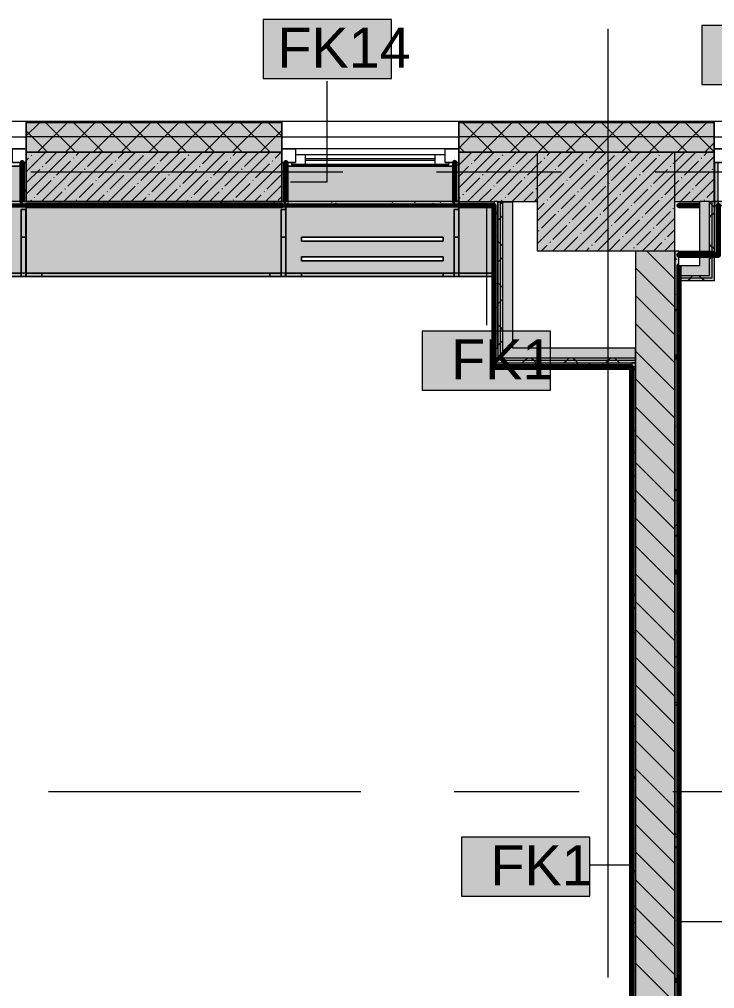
# Model space of a CAD drawing. Header units: millimetres. Extents: x -3817 to 677485, y -22715 to 103890.
# Drawn here: x 434994 to 438531, y 19067 to 23995 of the extents above; entities that cross this region are included whole.
import ezdxf

# ---------------------------------------------------------------- set-up
doc = ezdxf.new("R2010")
doc.units = ezdxf.units.MM
doc.layers.add('PDF _Геометрия', color=7, linetype='Continuous', true_color=0x1d1d1d)
doc.layers.add('PDF _Сплошная заливка', color=7, linetype='Continuous', true_color=0xffffff)
doc.layers.add('PDF _Текст', color=7, linetype='Continuous')
doc.styles.add('PDF GOST-Common', font='arial.ttf')

msp = doc.modelspace()

# ---------------------------------------------------------------- hatches: boundary and pattern name
at = {"layer": 'PDF _Сплошная заливка', "transparency": 33554559}
h = msp.add_hatch(color=256, dxfattribs=at)
h.paths.add_polyline_path([(452358.6, 23319), (452508.6, 23319), (452508.6, 23469), (447428.9, 23469), (447428.9, 23319), (450643.6, 23319)], flags=0)
h.paths.add_polyline_path([(437714.3, 23319), (438528.6, 23319), (438528.6, 23469), (437229.1, 23469), (437229.1, 23319), (437628.6, 23319)], flags=0)
h.paths.add_polyline_path([(436329.1, 23319), (436329.1, 23469), (435029.1, 23469), (435029.1, 23319), (435128.5, 23319)], flags=0)
h.paths.add_polyline_path([(445471.9, 23319), (446528.9, 23319), (446528.9, 23469), (445179.1, 23469), (445179.1, 23319)], flags=0)
h.paths.add_polyline_path([(439428.6, 23319), (440579.1, 23319), (440579.1, 23469), (439428.6, 23469)], flags=0)
h.paths.add_polyline_path([(444179, 23319), (444279.1, 23319), (444279.1, 23469), (442879.1, 23469), (442879.1, 23319), (443532.5, 23319)], flags=0)
h.paths.add_polyline_path([(433835.5, 23319), (434129.1, 23319), (434129.1, 23469), (432708.9, 23469), (432708.9, 23319), (433448.6, 23319)], flags=0)
h.paths.add_polyline_path([(427858.6, 23319), (428428.6, 23319), (428428.6, 23469), (423888.6, 23469), (423888.6, 23319), (427370.9, 23319)], flags=0)
h.paths.add_polyline_path([(429328.6, 23319), (430528.9, 23319), (430528.9, 23469), (429328.6, 23469)], flags=0)
h.paths.add_polyline_path([(420588.6, 23319), (420588.6, 23469), (420338.6, 23469), (420338.6, 23319), (420583, 23319)], flags=0)
h = msp.add_hatch(color=256, dxfattribs=at)
h.paths.add_polyline_path([(443504.1, 23069), (444279.1, 23069), (444279.1, 23319), (443379.1, 23319), (443379.1, 23069)], flags=0)
h.paths.add_polyline_path([(445471.9, 23069), (446528.9, 23069), (446528.9, 23319), (445179.1, 23319), (445179.1, 23069)], flags=0)
h.paths.add_polyline_path([(448488.6, 23069), (448488.6, 23319), (448128.6, 23319), (448128.6, 23069)], flags=0)
h.paths.add_polyline_path([(438504.1, 23069), (438528.6, 23069), (438528.6, 23319), (438328.6, 23319), (438328.6, 23069), (438454.1, 23069)], flags=0)
h.paths.add_polyline_path([(433448.6, 23069), (434129.1, 23069), (434129.1, 23319), (433448.6, 23319), (433448.6, 23199.2)], flags=0)
h.paths.add_polyline_path([(437229.1, 23069), (437628.6, 23069), (437628.6, 23319), (437229.1, 23319), (437229.1, 23180.6)], flags=0)
h.paths.add_polyline_path([(430528.9, 23069), (430528.9, 23319), (429328.6, 23319), (429328.6, 23069), (429956.7, 23069)], flags=0)
h.paths.add_polyline_path([(427838.6, 23069), (427858.6, 23069), (427858.6, 23319), (427838.6, 23319)], flags=0)
h.paths.add_polyline_path([(435029.1, 23069), (436329.1, 23069), (436329.1, 23319), (435029.1, 23319)], flags=0)
h.paths.add_polyline_path([(440300.2, 23069), (440579.1, 23069), (440579.1, 23319), (439428.6, 23319), (439428.6, 23069)], flags=0)
h.paths.add_polyline_path([(428416.1, 23069), (428428.6, 23069), (428428.6, 23319), (428078.6, 23319), (428078.6, 23069), (428403.6, 23069)], flags=0)
for points in [[(437628.6, 22819), (438328.6, 22819), (438328.6, 23319), (437628.6, 23319), (437628.6, 23180.6)], [(437209.1, 23069), (437229.1, 23069), (437229.1, 23267), (437209.1, 23267), (437209.1, 23180.6)], [(438529.1, 23069), (438549.1, 23069), (438549.1, 23267), (438529.1, 23267), (438529.1, 23180.6)], [(437228.7, 23049), (437228.7, 23069), (433450, 23069), (433450, 23049), (437067.8, 23049)], [(438504.1, 22692), (438516.6, 22692), (438516.6, 23069), (438504.1, 23069), (438504.1, 22742)], [(438516.6, 22679.5), (438529.1, 22679.5), (438528.6, 23069), (438516.6, 23069), (438516.6, 22692)], [(442859.1, 23049), (442859.1, 23069), (438529.1, 23069), (438529.1, 23049), (441593.1, 23049)], [(438128.6, 15819), (438328.6, 15819), (438328.6, 22819), (438128.6, 22819), (438128.6, 15899)], [(438360.8, 22797), (438529.1, 22797), (438529.1, 22817), (438349.1, 22817), (438349.1, 22797)], [(438516.6, 22679.5), (438516.6, 22692), (438349.6, 22692), (438349.6, 22679.5), (438360.8, 22679.5)], [(438360.8, 22667), (438529.1, 22667), (438529.1, 22679.5), (438349.6, 22679.5), (438349.6, 22667)], [(438108.6, 22248), (438128.6, 22248), (438128.6, 22260.5), (437408.6, 22260.5), (437408.6, 22248), (437714.3, 22248)], [(438108.6, 15899), (438128.6, 15899), (438128.6, 22248), (438108.6, 22248), (438108.6, 15919)]]:
    msp.add_hatch(color=256, dxfattribs=at).paths.add_polyline_path(points)
at = {"layer": 'PDF _Сплошная заливка', "true_color": 0xeae6de, "transparency": 33554559}
msp.add_hatch(color=254, dxfattribs=at).paths.add_polyline_path([(434482, 23069), (435008.1, 23069), (435008.1, 23248), (434150.1, 23248), (434150.1, 23069)])
h = msp.add_hatch(color=254, dxfattribs=at)
h.paths.add_polyline_path([(436421.4, 23048), (437229.1, 23049), (437228.7, 23049), (436349.1, 23048)], flags=0)
h.paths.add_polyline_path([(436421.4, 23069), (437208.1, 23069), (437208.1, 23248), (436350.1, 23248), (436350.1, 23069)], flags=0)
at = {"layer": 'PDF _Сплошная заливка', "true_color": 0xe7e7e7, "transparency": 33554559}
for points in [[(438454.1, 22742), (438504.1, 22742), (438504.1, 23069), (438454.1, 23069), (438454.1, 23048)], [(438504.1, 22692), (438504.1, 22742), (438348.6, 22742), (438349.6, 22692), (438360.8, 22692)]]:
    msp.add_hatch(color=254, dxfattribs=at).paths.add_polyline_path(points)
at = {"layer": 'PDF _Сплошная заливка', "true_color": 0xeae6de, "transparency": 33554559}
h = msp.add_hatch(color=254, dxfattribs=at)
h.paths.add_polyline_path([(434482, 22688.1), (435029.4, 22688.1), (435029.1, 23048), (434149.1, 23048), (434149.1, 22688.1)], flags=0)
h.paths.add_polyline_path([(434482, 22768.1), (434229.1, 22768.1), (434229.1, 22788.1), (434949.4, 22788.1), (434949.4, 22768.1)], flags=0)
h.paths.add_polyline_path([(434229.1, 22868.1), (434229.1, 22888.1), (434949.4, 22888.1), (434949.4, 22868.1), (434482, 22868.1)], flags=0)
h = msp.add_hatch(color=254, dxfattribs=at)
h.paths.add_polyline_path([(436421.4, 22688.1), (437229.4, 22688.1), (437229.1, 23048), (436349.1, 23048), (436349.1, 22688.1)], flags=0)
h.paths.add_polyline_path([(436429.1, 22768.1), (436429.1, 22788.1), (437149.4, 22788.1), (437149.4, 22768.1), (437067.8, 22768.1)], flags=0)
h.paths.add_polyline_path([(436429.1, 22868.1), (436429.1, 22888.1), (437149.4, 22888.1), (437149.4, 22868.1), (437067.8, 22868.1)], flags=0)
at = {"layer": 'PDF _Сплошная заливка', "true_color": 0xe7e7e7, "transparency": 33554559}
h = msp.add_hatch(color=254, dxfattribs=at)
h.paths.add_polyline_path([(437428.6, 22273), (437428.6, 22323), (437408.6, 22323), (437408.6, 22273)], flags=0)
h.paths.add_polyline_path([(438128.6, 22273), (438128.6, 22323), (437453.6, 22323), (437453.6, 22273), (437714.3, 22273)], flags=0)

# ---------------------------------------------------------------- linework, layer by layer
at = {"layer": 'PDF _Геометрия', "color": 7, "lineweight": 9}
for points in [[(436886.6, 23994.9), (436233.5, 23994.9), (436233.5, 23694.8), (436886.6, 23694.8)], [(439118.5, 23963.9), (438465.4, 23963.9), (438465.4, 23663.9), (439118.5, 23663.9)], [(436329.1, 23319), (435029.1, 23319)], [(438528.6, 23319), (437229.1, 23319)], [(438328.6, 23319), (437628.6, 23319), (437628.6, 22819), (438328.6, 22819)], [(437696.1, 22409.9), (437043, 22409.9), (437043, 22109.9), (437696.1, 22109.9)], [(437895.6, 19837.4), (437242.5, 19837.4), (437242.5, 19537.4), (437895.6, 19537.4)]]:
    msp.add_lwpolyline(points, close=True, dxfattribs=at)
at = {"layer": 'PDF _Геометрия', "color": 253, "lineweight": 9, "true_color": 0xaaaaaa}
for points in [[(437988.6, 19123.8), (437988.6, 21447.3), (437988.6, 23947.3)], [(435029.1, 23337), (434129.1, 23337)], [(437229.1, 23337), (436329.1, 23337)], [(439428.6, 23337), (438528.6, 23337)], [(434959.1, 23267), (435029.1, 23267)], [(436329.1, 23267), (436399.1, 23267)], [(436449.1, 23287), (437109.1, 23287)], [(437109.1, 23277), (436449.1, 23277)], [(437159.1, 23267), (437229.1, 23267)], [(438528.6, 23267), (438598.6, 23267)], [(435052.7, 23219), (436640.2, 23219)], [(437116.5, 23219), (437751.5, 23219)], [(438227.7, 23219), (439815.2, 23219)], [(435142.7, 20069), (436730.2, 20069)], [(437206.5, 20069), (437841.5, 20069)], [(438317.7, 20069), (439905.2, 20069)]]:
    msp.add_lwpolyline(points, dxfattribs=at)
at = {"layer": 'PDF _Геометрия', "color": 7, "lineweight": 9}
for points in [[(436374, 23169.1), (436560.1, 23169.1), (436560.1, 23681)], [(436329.1, 23472), (435029.1, 23472)], [(436329.1, 23469), (435029.1, 23469)], [(438528.6, 23472), (437229.1, 23472)], [(438528.6, 23469), (437229.1, 23469)], [(436329.1, 23398), (435029.1, 23398)], [(438528.6, 23398), (437229.1, 23398)], [(437428.6, 23069), (437408.6, 23069)], [(438128.6, 22260.5), (437441.1, 22260.5), (437441.1, 22273), (437441.1, 22323), (437441.1, 23065.5)], [(438128.6, 22273), (437453.6, 22273), (437453.6, 22323), (437453.6, 23065.5)], [(438348.6, 22692), (438349.6, 22692), (438504.1, 22692), (438504.1, 22742), (438504.1, 23069), (438454.1, 23069)], [(438504.1, 23069), (438516.6, 23069), (438516.6, 22742), (438516.6, 22692), (438516.6, 22679.5), (438349.6, 22679.5), (438348.6, 22679.5)], [(438528.6, 23069), (438516.6, 23069)], [(438529.1, 23069), (438529.1, 23049)], [(437369.6, 23043.4), (437369.6, 22440)], [(437408.6, 23048), (437408.6, 22386.6)], [(438348.6, 22667), (438349.6, 22667)], [(437408.6, 22323), (437428.6, 22323), (437428.6, 22386.6), (437428.6, 22323), (437428.6, 22273), (437408.6, 22273)], [(437428.6, 22273), (437428.6, 22260.5), (437408.6, 22260.5)], [(438128.6, 22228), (438128.6, 22248), (438108.6, 22248)], [(438108.6, 22227), (438108.6, 15920)], [(438108.1, 19695.5), (437895.6, 19695.5)], [(438349.1, 19408.1), (438760.1, 19408.1)]]:
    msp.add_lwpolyline(points, dxfattribs=at)
at = {"layer": 'PDF _Геометрия', "color": 9, "lineweight": 9, "true_color": 0xc0c0c0}
for points in [[(434129.1, 23477), (435029.1, 23477), (435029.1, 23319), (435029.1, 23477), (436329.1, 23477), (436329.1, 23319), (436329.1, 23477), (437229.1, 23477), (437229.1, 23319), (437229.1, 23477), (438528.6, 23477), (438528.6, 23319), (438528.6, 23477), (439428.6, 23477), (439428.6, 23319), (439428.6, 23477), (440579.1, 23477), (440579.1, 23319), (440579.1, 23477), (442879.1, 23477)], [(435029.1, 23267), (435029.1, 23319), (435029.1, 23069), (436329.1, 23069), (436329.1, 23319), (436329.1, 23267)], [(437229.1, 23267), (437229.1, 23319), (437229.1, 23069), (437408.6, 23069), (437408.6, 23049)], [(438349.6, 22667), (438529.1, 22667), (438529.1, 22679.5), (438529.1, 22742), (438529.1, 23049), (442859.1, 23049), (442859.1, 23059), (442879.1, 23059), (442879.1, 23267), (442859.1, 23267), (442859.1, 23069), (438529.1, 23069), (438549.1, 23069), (438549.1, 22797), (438529.1, 22797), (438349.1, 22797), (438349.1, 22817), (438529.1, 22817), (438529.1, 23069), (438528.6, 23069), (438528.6, 23319), (438528.6, 23069)], [(434129.1, 23049), (437228.7, 23049), (437228.7, 23069), (433450, 23069), (433450, 23049), (433450, 22699), (432708.6, 22699), (432708.6, 23059), (432688.6, 23059), (432688.6, 23069), (428428.6, 23069), (428428.6, 23049), (428428.6, 22694), (428098.6, 22694), (428098.6, 22674)], [(436413.3, 15539), (436413.3, 15519), (436413.3, 15319), (436413.3, 15299), (438329.1, 15299), (438329.1, 15319), (437828.6, 15319), (437828.6, 15519), (437148.6, 15519), (437148.6, 15899), (438108.6, 15899), (438128.6, 15899), (437228.6, 15899), (437148.6, 15899), (437148.6, 15519), (437228.6, 15519), (437228.6, 15819), (438128.6, 15819), (438328.6, 15819), (438328.6, 23069), (438454.1, 23069), (438454.1, 23049)], [(438128.6, 22819), (438128.6, 22248), (438128.6, 15899), (438128.6, 22228), (437618.6, 22228), (437618.6, 22248), (438128.6, 22248), (438128.6, 22323), (437503.6, 22323), (437503.6, 23065.5), (437428.6, 23065.5), (437428.6, 23069), (437628.6, 23069)], [(438454.1, 23048), (438454.1, 22742), (438349.6, 22742)], [(437408.6, 22323), (437408.6, 22248), (438108.6, 22248), (438108.6, 22228)]]:
    msp.add_lwpolyline(points, dxfattribs=at)
at = {"layer": 'PDF _Геометрия', "lineweight": 9}
for points in [[(435029.1, 23402.4), (435095.7, 23469)], [(435087.1, 23319), (435237.1, 23469)], [(435279.2, 23319), (435129.2, 23469)], [(435228.5, 23319), (435378.5, 23469)], [(435420.6, 23319), (435270.6, 23469)], [(435369.9, 23319), (435519.9, 23469)], [(435562, 23319), (435412, 23469)], [(435511.3, 23319), (435661.4, 23469)], [(435703.4, 23319), (435553.4, 23469)], [(435652.8, 23319), (435802.8, 23469)], [(435844.9, 23319), (435694.9, 23469)], [(435794.2, 23319), (435944.2, 23469)], [(435986.3, 23319), (435836.3, 23469)], [(435935.6, 23319), (436085.6, 23469)], [(436127.7, 23319), (435977.7, 23469)], [(436077, 23319), (436227, 23469)], [(436269.1, 23319), (436119.1, 23469)], [(436329.1, 23400.5), (436260.5, 23469)], [(437229.1, 23339.7), (437358.4, 23469)], [(437400.5, 23319), (437250.5, 23469)], [(437349.8, 23319), (437499.8, 23469)], [(437541.9, 23319), (437391.9, 23469)], [(437491.2, 23319), (437641.2, 23469)], [(437683.3, 23319), (437533.3, 23469)], [(437632.7, 23319), (437782.7, 23469)], [(437824.8, 23319), (437674.8, 23469)], [(437774.1, 23319), (437924.1, 23469)], [(437966.2, 23319), (437816.2, 23469)], [(437915.5, 23319), (438065.5, 23469)], [(438107.6, 23319), (437957.6, 23469)], [(438056.9, 23319), (438206.9, 23469)], [(438249, 23319), (438099, 23469)], [(438198.4, 23319), (438348.4, 23469)], [(438390.4, 23319), (438240.4, 23469)], [(438339.8, 23319), (438489.8, 23469)], [(438528.6, 23322.2), (438381.9, 23469)], [(438528.6, 23463.7), (438523.3, 23469)], [(435137.8, 23319), (435029.1, 23427.7)], [(436218.5, 23319), (436329.1, 23429.6)], [(438481.2, 23319), (438528.6, 23366.4)], [(435029.1, 23220.1), (435128, 23319)], [(435029.1, 23106.1), (435242, 23319)], [(435069.4, 23317.5), (435070.9, 23319)], [(435106.1, 23069), (435356.1, 23319)], [(435126.5, 23260.5), (435185, 23319)], [(435220.1, 23069), (435470.1, 23319)], [(435283.3, 23303.2), (435299, 23319)], [(435334.2, 23069), (435584.2, 23319)], [(435340.3, 23246.2), (435411.6, 23317.5)], [(435448.2, 23069), (435698.2, 23319)], [(435497.1, 23289), (435527.1, 23319)], [(435562.3, 23069), (435812.3, 23319)], [(435639.7, 23317.5), (435641.2, 23319)], [(435676.3, 23069), (435926.3, 23319)], [(435711, 23274.7), (435755.2, 23319)], [(435790.4, 23069), (436040.4, 23319)], [(435867.8, 23317.5), (435869.3, 23319)], [(435904.4, 23069), (436154.4, 23319)], [(435924.8, 23260.5), (435983.3, 23319)], [(436018.5, 23069), (436268.5, 23319)], [(436081.6, 23303.2), (436097.4, 23319)], [(436138.6, 23246.2), (436209.9, 23317.5)], [(436295.5, 23289), (436325.5, 23319)], [(437259.1, 23319), (437229.1, 23349)], [(437229.1, 23253.2), (437294.9, 23319)], [(437229.1, 23139.1), (437409, 23319)], [(437236.4, 23317.5), (437237.9, 23319)], [(437273, 23069), (437523, 23319)], [(437307.7, 23274.7), (437351.9, 23319)], [(437387.1, 23069), (437628.6, 23310.6), (437637.1, 23319)], [(437464.5, 23317.5), (437466, 23319)], [(437501.1, 23069), (437628.6, 23196.5), (437751.1, 23319)], [(437521.5, 23260.5), (437580, 23319)], [(437615.2, 23069), (437628.6, 23082.5), (437865.2, 23319)], [(437628.6, 22968.4), (437979.2, 23319)], [(437628.6, 22854.4), (438093.3, 23319)], [(437678.3, 23303.2), (437694.1, 23319)], [(437707.3, 22819), (438207.3, 23319)], [(437735.3, 23246.2), (437806.6, 23317.5)], [(437821.3, 22819), (438321.3, 23319)], [(437892.2, 23289), (437922.2, 23319)], [(437935.4, 22819), (438328.6, 23212.2), (438435.4, 23319)], [(438034.7, 23317.5), (438036.2, 23319)], [(438106, 23274.7), (438150.3, 23319)], [(438262.8, 23317.5), (438264.3, 23319)], [(438319.8, 23260.5), (438328.6, 23269.3), (438378.4, 23319)], [(438476.7, 23303.2), (438492.4, 23319)], [(435029.1, 23277.1), (435040.9, 23289)], [(435055.2, 23303.2), (435057.6, 23305.6)], [(435183.5, 23203.4), (435254.8, 23274.7)], [(435269, 23289), (435271.4, 23291.4)], [(435397.3, 23189.2), (435468.6, 23260.5)], [(435482.9, 23274.7), (435485.2, 23277.1)], [(435554.1, 23232), (435625.4, 23303.2)], [(435696.7, 23260.5), (435699.1, 23262.8)], [(435768, 23217.7), (435839.3, 23289)], [(435853.5, 23303.2), (435855.9, 23305.6)], [(435981.8, 23203.4), (436053.1, 23274.7)], [(436067.4, 23289), (436069.7, 23291.4)], [(436132.5, 23069), (436329.1, 23265.6)], [(436195.7, 23189.2), (436267, 23260.5)], [(436281.2, 23274.7), (436283.6, 23277.1)], [(437293.4, 23260.5), (437295.8, 23262.8)], [(437364.7, 23217.7), (437436, 23289)], [(437450.2, 23303.2), (437452.6, 23305.6)], [(437578.5, 23203.4), (437628.6, 23253.6), (437649.8, 23274.7)], [(437664.1, 23289), (437666.4, 23291.4)], [(437792.4, 23189.2), (437863.6, 23260.5)], [(437877.9, 23274.7), (437880.3, 23277.1)], [(437949.2, 23232), (438020.5, 23303.2)], [(438049.4, 22819), (438328.6, 23098.2), (438528.6, 23298.2)], [(438091.7, 23260.5), (438094.1, 23262.8)], [(438163, 23217.7), (438234.3, 23289)], [(438248.6, 23303.2), (438250.9, 23305.6)], [(438376.9, 23203.4), (438448.1, 23274.7)], [(438462.4, 23289), (438464.8, 23291.4)], [(435029.1, 23163.1), (435097.9, 23232)], [(435112.2, 23246.2), (435114.6, 23248.6)], [(435240.5, 23146.4), (435311.8, 23217.7)], [(435326, 23232), (435328.4, 23234.3)], [(435539.9, 23217.7), (435542.3, 23220.1)], [(435611.2, 23174.9), (435682.5, 23246.2)], [(435825, 23160.7), (435896.3, 23232)], [(435910.6, 23246.2), (435912.9, 23248.6)], [(436038.9, 23146.4), (436110.1, 23217.7)], [(436124.4, 23232), (436126.8, 23234.3)], [(437229.1, 23196.2), (437279.1, 23246.2)], [(437421.7, 23160.7), (437493, 23232)], [(437507.2, 23246.2), (437509.6, 23248.6)], [(437635.5, 23146.4), (437706.8, 23217.7)], [(437721.1, 23232), (437723.5, 23234.3)], [(437934.9, 23217.7), (437937.3, 23220.1)], [(438006.2, 23174.9), (438077.5, 23246.2)], [(438220, 23160.7), (438291.3, 23232)], [(438305.6, 23246.2), (438308, 23248.6)], [(438433.9, 23146.4), (438505.2, 23217.7)], [(438519.4, 23232), (438521.8, 23234.3)], [(435083.7, 23103.7), (435155, 23174.9)], [(435169.2, 23189.2), (435171.6, 23191.6)], [(435297.5, 23089.4), (435368.8, 23160.7)], [(435383.1, 23174.9), (435385.4, 23177.3)], [(435454.4, 23132.2), (435525.6, 23203.4)], [(435596.9, 23160.7), (435599.3, 23163)], [(435668.2, 23117.9), (435739.5, 23189.2)], [(435753.7, 23203.4), (435756.1, 23205.8)], [(435882, 23103.7), (435953.3, 23174.9)], [(435967.6, 23189.2), (435969.9, 23191.6)], [(436095.9, 23089.4), (436167.2, 23160.7)], [(436181.4, 23174.9), (436183.8, 23177.3)], [(436252.7, 23132.2), (436324, 23203.4)], [(437264.9, 23117.9), (437336.2, 23189.2)], [(437350.4, 23203.4), (437352.8, 23205.8)], [(437478.7, 23103.7), (437550, 23174.9)], [(437564.3, 23189.2), (437566.6, 23191.6)], [(437692.6, 23089.4), (437763.9, 23160.7)], [(437778.1, 23174.9), (437780.5, 23177.3)], [(437849.4, 23132.2), (437920.7, 23203.4)], [(437991.9, 23160.7), (437994.3, 23163)], [(438063.2, 23117.9), (438134.5, 23189.2)], [(438148.8, 23203.4), (438151.1, 23205.8)], [(438277.1, 23103.7), (438328.6, 23155.2), (438348.4, 23174.9)], [(438362.6, 23189.2), (438365, 23191.6)], [(438413.5, 23069), (438528.6, 23184.1)], [(435163.1, 23069), (435212, 23117.9)], [(435226.3, 23132.2), (435228.6, 23134.5)], [(435440.1, 23117.9), (435442.5, 23120.3)], [(435511.4, 23075.1), (435582.7, 23146.4)], [(435733.3, 23069), (435796.5, 23132.2)], [(435810.8, 23146.4), (435813.1, 23148.8)], [(435961.4, 23069), (436010.3, 23117.9)], [(436024.6, 23132.2), (436027, 23134.5)], [(436238.4, 23117.9), (436240.8, 23120.3)], [(436246.6, 23069), (436329.1, 23151.5)], [(437330, 23069), (437393.2, 23132.2)], [(437407.4, 23146.4), (437409.8, 23148.8)], [(437558.1, 23069), (437607, 23117.9)], [(437621.3, 23132.2), (437623.7, 23134.5)], [(437835.1, 23117.9), (437837.5, 23120.3)], [(437906.4, 23075.1), (437977.7, 23146.4)], [(438120.3, 23060.9), (438191.5, 23132.2)], [(438205.8, 23146.4), (438208.2, 23148.8)], [(438356.5, 23069), (438405.4, 23117.9)], [(438419.6, 23132.2), (438422, 23134.5)], [(438490.9, 23089.4), (438528.6, 23127.1)], [(435049, 23069), (435055.2, 23075.1)], [(435069.4, 23089.4), (435071.8, 23091.8)], [(435283.3, 23075.1), (435285.7, 23077.5)], [(435391.2, 23069), (435425.8, 23103.7)], [(435619.3, 23069), (435639.7, 23089.4)], [(435653.9, 23103.7), (435656.3, 23106)], [(435847.4, 23069), (435853.5, 23075.1)], [(435867.8, 23089.4), (435870.2, 23091.8)], [(436081.6, 23075.1), (436084, 23077.5)], [(436189.5, 23069), (436224.2, 23103.7)], [(436309.7, 23075.1), (436329.1, 23094.5)], [(437229.1, 23082.1), (437236.4, 23089.4)], [(437250.6, 23103.7), (437253, 23106)], [(437453.6, 23053.7), (437441.9, 23065.5)], [(437444.1, 23069), (437450.2, 23075.1)], [(437464.5, 23089.4), (437466.8, 23091.8)], [(437678.3, 23075.1), (437680.7, 23077.5)], [(437749.6, 23032.4), (437820.9, 23103.7)], [(437892.2, 23060.9), (437894.5, 23063.3)], [(437963.4, 23018.1), (438034.7, 23089.4)], [(438049, 23103.7), (438051.3, 23106)], [(438177.3, 23003.9), (438248.6, 23075.1)], [(438262.8, 23089.4), (438265.2, 23091.8)], [(438476.7, 23075.1), (438479, 23077.5)], [(438529.1, 23038.9), (438516.6, 23051.4), (438504.1, 23063.9)], [(438527.5, 23069), (438528.6, 23070.1)], [(437628.6, 23025.5), (437664.1, 23060.9)], [(437735.3, 23018.1), (437737.7, 23020.5)], [(437806.6, 22975.3), (437877.9, 23046.6)], [(438020.5, 22961.1), (438091.7, 23032.4)], [(438106, 23046.6), (438108.4, 23049)], [(438234.3, 22946.8), (438305.6, 23018.1)], [(438319.8, 23032.4), (438322.2, 23034.7)], [(438504.1, 22988.3), (438516.6, 23000.8), (438529.1, 23013.3)], [(437428.6, 22973.5), (437441.1, 22986), (437453.6, 22998.5)], [(437649.8, 22932.6), (437721.1, 23003.9)], [(437792.4, 22961.1), (437794.7, 22963.5)], [(437863.6, 22918.3), (437934.9, 22989.6)], [(437949.2, 23003.9), (437951.6, 23006.2)], [(438077.5, 22904.1), (438148.8, 22975.3)], [(438163, 22989.6), (438165.4, 22992)], [(438163.5, 22819), (438328.6, 22984.1)], [(437635.5, 22918.3), (437637.9, 22920.7)], [(437706.8, 22875.6), (437778.1, 22946.8)], [(437920.7, 22861.3), (437991.9, 22932.6)], [(438006.2, 22946.8), (438008.6, 22949.2)], [(438134.5, 22847), (438205.8, 22918.3)], [(438220, 22932.6), (438222.4, 22934.9)], [(438291.3, 22889.8), (438328.6, 22927.1)], [(437453.6, 22841.6), (437441.1, 22854.1), (437428.6, 22866.6)], [(437764.3, 22819), (437835.1, 22889.8)], [(437849.4, 22904.1), (437851.8, 22906.4)], [(437992.4, 22819), (438049, 22875.6)], [(438063.2, 22889.8), (438065.6, 22892.2)], [(438277.1, 22875.6), (438279.4, 22877.9)], [(438277.5, 22819), (438328.6, 22870.1)], [(437650.3, 22819), (437678.3, 22847)], [(437692.6, 22861.3), (437694.9, 22863.7)], [(437878.4, 22819), (437892.2, 22832.8)], [(437906.4, 22847), (437908.8, 22849.4)], [(438120.3, 22832.8), (438122.6, 22835.2)], [(438328.6, 22673.7), (438183.3, 22819)], [(438220.5, 22819), (438262.8, 22861.3)], [(438328.6, 22815.1), (438324.8, 22819)], [(438529.1, 22826.8), (438516.6, 22839.3), (438504.1, 22851.8)], [(437428.6, 22761.4), (437441.1, 22773.9), (437453.6, 22786.4)], [(438504.1, 22776.2), (438516.6, 22788.7), (438529.1, 22801.2)], [(438328.6, 22532.3), (438128.6, 22732.3)], [(438394.9, 22667), (438407.4, 22679.5), (438419.9, 22692)], [(438476.7, 22667), (438464.2, 22679.5), (438451.7, 22692)], [(437453.6, 22629.5), (437441.1, 22642), (437428.6, 22654.5)], [(437428.6, 22549.3), (437441.1, 22561.8), (437453.6, 22574.3)], [(438328.6, 22390.9), (438128.6, 22590.9)], [(437453.6, 22417.3), (437441.1, 22429.8), (437428.6, 22442.3)], [(438328.6, 22249.4), (438128.6, 22449.4)], [(437428.6, 22337.2), (437441.1, 22349.7), (437453.6, 22362.2)], [(437551.6, 22248), (437564.1, 22260.5), (437576.6, 22273)], [(437623, 22248), (437610.5, 22260.5), (437598, 22273)], [(437763.8, 22248), (437776.3, 22260.5), (437788.8, 22273)], [(437835.1, 22248), (437822.6, 22260.5), (437810.1, 22273)], [(437975.9, 22248), (437988.4, 22260.5), (438000.9, 22273)], [(438047.2, 22248), (438034.7, 22260.5), (438022.2, 22273)], [(438328.6, 22108), (438128.6, 22308)], [(437410.8, 22248), (437408.6, 22250.2)], [(438328.6, 21966.6), (438128.6, 22166.6)], [(438328.6, 21825.2), (438128.6, 22025.2)], [(438328.6, 21683.8), (438128.6, 21883.8)], [(438328.6, 21542.3), (438128.6, 21742.3)], [(438328.6, 21400.9), (438128.6, 21600.9)], [(438328.6, 21259.5), (438128.6, 21459.5)], [(438328.6, 21118.1), (438128.6, 21318.1)], [(438328.6, 20976.7), (438128.6, 21176.7)], [(438328.6, 20835.2), (438128.6, 21035.2)], [(438328.6, 20693.8), (438128.6, 20893.8)], [(438328.6, 20552.4), (438128.6, 20752.4)], [(438328.6, 20411), (438128.6, 20611)], [(438328.6, 20269.5), (438128.6, 20469.5)], [(438328.6, 20128.1), (438128.6, 20328.1)], [(438328.6, 19986.7), (438128.6, 20186.7)], [(438328.6, 19845.3), (438128.6, 20045.3)], [(438328.6, 19703.9), (438128.6, 19903.9)], [(438328.6, 19562.4), (438128.6, 19762.4)], [(438328.6, 19421), (438128.6, 19621)], [(438328.6, 19279.6), (438128.6, 19479.6)], [(438328.6, 19138.2), (438128.6, 19338.2)], [(438328.6, 18996.8), (438128.6, 19196.8)]]:
    msp.add_lwpolyline(points, dxfattribs=at)
at = {"layer": 'PDF _Геометрия', "color": 116, "lineweight": 13, "true_color": 0x008040}
for points in [[(434129.1, 23398), (435029.1, 23398)], [(436329.1, 23398), (437229.1, 23398)], [(438528.6, 23398), (439428.6, 23398)]]:
    msp.add_lwpolyline(points, dxfattribs=at)
at = {"layer": 'PDF _Геометрия', "color": 253, "lineweight": 13, "true_color": 0xaaaaaa}
for points in [[(435029.1, 23337), (435029.1, 23267), (434959.1, 23267), (434959.1, 23337)], [(436399.1, 23337), (436399.1, 23267), (436329.1, 23267), (436329.1, 23337)], [(437229.1, 23337), (437229.1, 23267), (437159.1, 23267), (437159.1, 23337)], [(438598.6, 23337), (438598.6, 23267), (438528.6, 23267), (438528.6, 23337)], [(436379.1, 23257), (437179.1, 23257), (437179.1, 23267), (437159.1, 23267), (437159.1, 23307), (436399.1, 23307), (436399.1, 23267), (436379.1, 23267)]]:
    msp.add_lwpolyline(points, close=True, dxfattribs=at)
at = {"layer": 'PDF _Геометрия', "color": 7, "lineweight": 70, "true_color": 0xffd2ff}
for points in [[(435009.1, 23069), (435009.1, 23267), (435008.1, 23267), (435008.1, 23069)], [(436350.1, 23069), (436350.1, 23267), (436349.1, 23267), (436349.1, 23069)], [(437209.1, 23069), (437209.1, 23267), (437208.1, 23267), (437208.1, 23069)]]:
    msp.add_lwpolyline(points, close=True, dxfattribs=at)
at = {"layer": 'PDF _Геометрия', "color": 9, "lineweight": 9, "true_color": 0xc0c0c0}
for points in [[(435029.1, 23069), (435029.1, 23267), (435009.1, 23267), (435009.1, 23069)], [(436349.1, 23069), (436349.1, 23267), (436329.1, 23267), (436329.1, 23069)], [(437229.1, 23069), (437229.1, 23267), (437209.1, 23267), (437209.1, 23069)], [(438549.1, 23069), (438549.1, 23267), (438529.1, 23267), (438529.1, 23069)], [(437428.6, 22386.6), (437428.6, 23065.5)], [(438328.6, 22817), (438328.6, 15519), (438348.6, 15519), (438348.6, 22817)]]:
    msp.add_lwpolyline(points, close=True, dxfattribs=at)
at = {"layer": 'PDF _Геометрия', "color": 253, "lineweight": 13, "true_color": 0xaaaaaa}
for points in [[(436449.1, 23257), (436449.1, 23307)], [(437109.1, 23257), (437109.1, 23307)], [(437179.1, 23257), (436379.1, 23257)]]:
    msp.add_lwpolyline(points, dxfattribs=at)
at = {"layer": 'PDF _Геометрия', "color": 8, "lineweight": 9, "true_color": 0x808080}
for points in [[(434150.1, 23248), (435008.1, 23248)], [(436350.1, 23248), (437208.1, 23248)], [(437229.1, 23069), (437229.1, 23049)], [(435029.4, 22688.1), (435029.4, 23048), (434149.1, 23048), (434149.1, 22688.1)], [(437229.4, 22688.1), (437229.4, 23048), (436349.1, 23048), (436349.1, 22688.1)], [(437149.4, 22868.1), (436429.1, 22868.1), (436429.1, 22888.1), (437149.4, 22888.1)], [(437149.4, 22868.1), (437149.4, 22888.1), (436429.1, 22888.1), (436429.1, 22868.1)], [(437149.4, 22768.1), (436429.1, 22768.1), (436429.1, 22788.1), (437149.4, 22788.1)], [(437149.4, 22768.1), (437149.4, 22788.1), (436429.1, 22788.1), (436429.1, 22768.1)], [(435003.5, 22688), (435027.5, 22688)], [(435003.5, 22688), (435027.5, 22688)], [(436325.5, 22688), (436349.5, 22688)], [(436325.5, 22688), (436349.5, 22688)], [(437204.9, 22688), (437228.9, 22688)], [(437204.9, 22688), (437228.9, 22688)]]:
    msp.add_lwpolyline(points, close=True, dxfattribs=at)
at = {"layer": 'PDF _Геометрия', "color": 253, "lineweight": 9, "true_color": 0x9b9b9b}
for points in [[(435018.8, 23214.7), (435013.7, 23223.4)], [(436336.1, 23224.5), (436346.1, 23224.5)], [(437220, 23255), (437229.1, 23255)], [(437229.1, 23226.3), (437225.8, 23220.6)], [(435015.1, 23171.1), (435010.1, 23162.4)], [(435025.4, 23194), (435029.1, 23194)], [(436345.9, 23171.5), (436340.9, 23180.2)], [(435026.3, 23129.5), (435021.2, 23120.8)], [(435025.4, 23133.1), (435029.1, 23133.1)], [(435000.5, 23063.4), (434997.3, 23069)], [(435199.9, 23064.4), (435194.8, 23055.7)], [(435237.7, 23069), (435236.5, 23066.9)], [(435314.3, 23068.6), (435314.1, 23069)], [(435424, 23061.5), (435419.6, 23069)], [(435445.6, 23063.4), (435440.6, 23054.6)], [(435660, 23069), (435659.9, 23068.8)], [(435737.7, 23066.7), (435736.4, 23069)], [(435779.4, 23055.5), (435774.3, 23064.3)], [(435847.4, 23059.6), (435842.4, 23068.3)], [(436025.1, 23056.6), (436020.1, 23065.3)], [(436046.8, 23068.2), (436041.7, 23059.5)], [(436202.8, 23053.6), (436197.8, 23062.4)], [(436292.5, 23067.1), (436287.5, 23058.4)], [(436336.1, 23102.6), (436346.1, 23102.6)], [(436349.1, 23104.2), (436344.3, 23096)], [(436360.5, 23063.1), (436355.5, 23054.3)], [(436584.6, 23062.9), (436581.1, 23069)], [(436606.3, 23062), (436601.2, 23053.3)], [(436891.9, 23069), (436888.6, 23063.3)], [(436898.4, 23068.1), (436897.8, 23069)], [(437008, 23061), (437003.4, 23069)], [(437138.2, 23069), (437134.3, 23062.2)], [(437207.4, 23066.8), (437202.4, 23058.1)], [(437220, 23072.1), (437229.1, 23072.1)], [(437428.6, 23064), (437426.4, 23067.8)], [(435079.2, 23049), (435078.8, 23049.8)], [(435404, 23052.2), (435402.1, 23049)], [(435465.6, 23050.4), (435460.6, 23059.1)], [(435513.6, 23059.3), (435508.6, 23050.6)], [(435759.4, 23058.2), (435754.4, 23049.5)], [(435827.4, 23054.1), (435824.5, 23049)], [(435888.7, 23049), (435884, 23057.2)], [(436240.7, 23049), (436239.4, 23051.2)], [(436250.9, 23056), (436246.8, 23049)], [(436311.1, 23049), (436307.4, 23055.3)], [(436487, 23049), (436485.1, 23052.3)], [(436663, 23049), (436662.8, 23049.3)], [(436674.3, 23057.9), (436669.3, 23049.2)], [(437049.7, 23049.9), (437044.6, 23058.6)], [(437097.7, 23059.8), (437092.7, 23051.1)], [(437420.3, 23017.5), (437415.3, 23026.2)], [(437422.6, 23013), (437417.6, 23004.3)], [(438530.5, 23042.1), (438529.1, 23039.6)], [(437409.2, 22975.8), (437408.6, 22976.8)], [(437408.6, 22950.2), (437412.9, 22950.2)], [(437413.2, 22907.8), (437408.6, 22915.8)], [(437418.6, 22944.9), (437413.5, 22936.2)], [(438532.3, 22920.4), (438529.1, 22925.8)], [(437408.6, 22889.2), (437412.9, 22889.2)], [(437428.6, 22901.4), (437424.7, 22894.6)], [(437417.3, 22839.8), (437412.3, 22848.5)], [(438347.5, 22813.7), (438345.6, 22817)], [(438525.2, 22810.7), (438521.5, 22817)], [(437408.6, 22797.8), (437412.9, 22797.8)], [(438336.3, 22772), (438331.3, 22780.8)], [(438347.8, 22767.3), (438348.6, 22767.3)], [(438378.2, 22797.8), (438388.3, 22797.8)], [(438389.1, 22802.5), (438384.1, 22811.2)], [(438393.3, 22804.5), (438389, 22797)], [(438427.5, 22797), (438425.7, 22800.1)], [(438461.4, 22800.4), (438459.4, 22797)], [(438469.7, 22797.8), (438479.7, 22797.8)], [(437417.5, 22699.2), (437412.4, 22690.5)], [(437428.6, 22657.6), (437423.6, 22648.8)], [(438329.2, 22662.4), (438328.6, 22663.4)], [(438347.8, 22645.4), (438348.6, 22645.4)], [(437408.6, 22614.9), (437412.9, 22614.9)], [(438333.3, 22594.3), (438328.6, 22602.5)], [(437408.6, 22554), (437412.9, 22554)], [(437422.5, 22526), (437417.5, 22534.7)], [(438335.4, 22521.2), (438330.3, 22512.5)], [(438347.8, 22554), (438348.6, 22554)], [(438348.6, 22506.9), (438347.6, 22508.6)], [(437408.6, 22462.5), (437412.9, 22462.5)], [(438347.8, 22432), (438348.6, 22432)], [(437412.3, 22385.4), (437408.6, 22379.1)], [(437428.6, 22393.5), (437425.6, 22398.7)], [(438334.3, 22275.5), (438329.2, 22266.8)], [(438338.5, 22280.6), (438333.5, 22289.3)], [(438347.8, 22310.1), (438348.6, 22310.1)], [(437618.6, 22249.2), (437626.3, 22249.2)], [(437649.7, 22248), (437644.8, 22239.6)], [(437744.3, 22228.9), (437743.7, 22228)], [(437794.2, 22247.9), (437794.2, 22248)], [(437799.1, 22249.2), (437809.2, 22249.2)], [(437835.9, 22236.7), (437830.9, 22245.5)], [(437890.6, 22249.2), (437900.6, 22249.2)], [(437895.6, 22247.2), (437890.6, 22238.5)], [(437951.5, 22249.2), (437961.6, 22249.2)], [(437963.6, 22243.1), (437958.6, 22234.4)], [(438103.9, 22249.2), (438114, 22249.2)], [(438345.4, 22233.8), (438340.4, 22225.1)], [(438112.1, 22185), (438108.6, 22191)], [(438126.1, 22219.7), (438121.1, 22211)], [(438347.8, 22218.7), (438348.6, 22218.7)], [(438108.6, 22157.7), (438114, 22157.7)], [(438116.2, 22117), (438111.2, 22125.7)], [(438346.7, 22144.5), (438341.6, 22153.2)], [(438348.6, 22117.5), (438347.5, 22115.4)], [(438347.8, 22096.8), (438348.6, 22096.8)], [(438108.6, 22035.8), (438114, 22035.8)], [(438348.4, 22056.1), (438343.4, 22047.4)], [(438113.8, 22015.6), (438108.8, 22006.9)], [(438332.5, 21925.2), (438328.6, 21931.9)], [(438347.8, 21974.8), (438348.6, 21974.8)], [(438108.6, 21913.9), (438114, 21913.9)], [(438120.9, 21905.9), (438115.9, 21897.2)], [(438347.8, 21883.4), (438348.6, 21883.4)], [(438116.8, 21837.9), (438111.8, 21829.2)], [(438108.6, 21822.4), (438114, 21822.4)], [(438121.4, 21803.2), (438116.3, 21812)], [(438128, 21796.2), (438123, 21787.5)], [(438347.3, 21810.4), (438342.3, 21801.7)], [(438347.8, 21761.5), (438348.6, 21761.5)], [(438108.6, 21700.5), (438114, 21700.5)], [(438128.6, 21668.7), (438124.5, 21675.9)], [(438347.8, 21639.6), (438348.6, 21639.6)], [(438115.7, 21592.1), (438110.7, 21583.4)], [(438335.1, 21606.3), (438330, 21597.6)], [(438348.6, 21592.5), (438347.9, 21593.7)], [(438108.6, 21578.6), (438114, 21578.6)], [(438126.9, 21550.5), (438121.9, 21541.8)], [(438341.8, 21543.4), (438336.8, 21552.1)], [(438347.8, 21548.1), (438348.6, 21548.1)], [(438108.6, 21487.2), (438114, 21487.2)], [(438342.1, 21496.6), (438337.1, 21487.9)], [(438115.4, 21447.8), (438110.4, 21456.6)], [(438345.9, 21475.3), (438340.8, 21484)], [(438338.1, 21428.6), (438333, 21419.9)], [(438348.6, 21385.9), (438344.2, 21378.2)], [(438348.6, 21409.6), (438344.9, 21416)], [(438347.8, 21426.2), (438348.6, 21426.2)], [(438108.6, 21365.2), (438114, 21365.2)], [(438338.8, 21365.7), (438333.8, 21374.4)], [(438347.8, 21304.3), (438348.6, 21304.3)], [(438110.6, 21278.4), (438108.6, 21275)], [(438108.6, 21243.3), (438114, 21243.3)], [(438331.7, 21256), (438328.6, 21261.4)], [(438335.8, 21188), (438330.8, 21196.7)], [(438347.8, 21212.8), (438348.6, 21212.8)], [(438108.6, 21151.9), (438114, 21151.9)], [(438117.6, 21168.7), (438112.6, 21160)], [(438337, 21182.9), (438331.9, 21174.1)], [(438348.1, 21141.2), (438343.1, 21132.5)], [(438347.8, 21090.9), (438348.6, 21090.9)], [(438124.6, 21066), (438119.6, 21074.8)], [(438108.6, 21030), (438114, 21030)], [(438128.6, 20998.2), (438123.7, 21006.7)], [(438347.8, 20969), (438348.6, 20969)], [(438108.6, 20908), (438114, 20908)], [(438116.5, 20923), (438111.5, 20914.3)], [(438121.7, 20888.3), (438116.6, 20897)], [(438128.6, 20937.2), (438127.8, 20938.7)], [(438110.5, 20846.7), (438108.6, 20849.9)], [(438127.7, 20881.3), (438122.7, 20872.6)], [(438331.8, 20869.1), (438328.6, 20863.6)], [(438341, 20874.2), (438336, 20882.9)], [(438347.8, 20877.6), (438348.6, 20877.6)], [(438108.6, 20816.6), (438114, 20816.6)], [(438114.6, 20778.7), (438109.6, 20787.4)], [(438338.9, 20759.4), (438333.8, 20750.7)], [(438348.6, 20739), (438344.1, 20746.8)], [(438347.8, 20755.6), (438348.6, 20755.6)], [(438118.7, 20710.6), (438113.6, 20719.3)], [(438128.6, 20700.1), (438125.7, 20694.9)], [(438108.6, 20694.7), (438114, 20694.7)], [(438347.8, 20633.7), (438348.6, 20633.7)], [(438108.6, 20572.8), (438114, 20572.8)], [(438335, 20518.8), (438330, 20527.5)], [(438337.8, 20513.7), (438332.7, 20505)], [(438347.8, 20542.3), (438348.6, 20542.3)], [(438108.6, 20481.3), (438114, 20481.3)], [(438128.6, 20456.2), (438124.6, 20449.2)], [(438348.6, 20471.5), (438343.9, 20463.3)], [(438123.8, 20396.9), (438118.8, 20405.6)], [(438347.8, 20420.4), (438348.6, 20420.4)], [(438108.6, 20359.4), (438114, 20359.4)], [(438117.3, 20253.8), (438112.3, 20245.1)], [(438128.6, 20266.6), (438127, 20269.5)], [(438348.6, 20288.7), (438346.9, 20285.6)], [(438347.8, 20298.4), (438348.6, 20298.4)], [(438108.6, 20237.5), (438114, 20237.5)], [(438347.8, 20207), (438348.6, 20207)], [(438109.7, 20177.5), (438108.6, 20179.4)], [(438108.6, 20146), (438114, 20146)], [(438124.4, 20144.1), (438119.4, 20135.4)], [(438344.3, 20137), (438339.2, 20145.7)], [(438120.3, 20076.1), (438115.3, 20067.4)], [(438348.4, 20069), (438343.3, 20077.7)], [(438347.8, 20085.1), (438348.6, 20085.1)], [(438108.6, 20024.1), (438114, 20024.1)], [(438117.9, 20041.5), (438112.8, 20050.2)], [(438128.6, 20029.5), (438126.5, 20025.8)], [(438348.6, 20044.8), (438345.8, 20039.9)], [(438348.6, 20007.5), (438347.4, 20009.6)], [(438341.3, 19959.3), (438336.3, 19968)], [(438347.8, 19963.2), (438348.6, 19963.2)], [(438330.1, 19917.6), (438328.6, 19920.2)], [(438108.6, 19902.2), (438114, 19902.2)], [(438334.2, 19849.6), (438329.2, 19858.3)], [(438347.8, 19871.7), (438348.6, 19871.7)], [(438108.6, 19810.8), (438114, 19810.8)], [(438119.2, 19830.4), (438114.2, 19821.7)], [(438338.6, 19844.5), (438333.5, 19835.8)], [(438128.6, 19785.7), (438125.4, 19780)], [(438338.3, 19781.6), (438333.3, 19790.3)], [(438345.6, 19734.8), (438340.6, 19726.1)], [(438347.8, 19749.8), (438348.6, 19749.8)], [(438108.6, 19688.8), (438114, 19688.8)], [(438127.1, 19659.7), (438122.1, 19668.4)], [(438341.6, 19666.8), (438336.5, 19658.1)], [(438348.6, 19618.1), (438347.7, 19616.5)], [(438347.8, 19627.9), (438348.6, 19627.9)], [(438108.6, 19566.9), (438114, 19566.9)], [(438128.6, 19596.1), (438126.2, 19600.3)], [(438114.1, 19516.6), (438109, 19507.9)], [(438347.8, 19536.4), (438348.6, 19536.4)], [(438108.6, 19475.5), (438114, 19475.5)], [(438124.1, 19482), (438119.1, 19490.7)], [(438343.5, 19467.8), (438338.4, 19476.5)], [(438110, 19448.6), (438108.6, 19446.2)], [(438113, 19440.3), (438108.6, 19447.8)], [(438340.5, 19421.1), (438335.4, 19412.4)], [(438117.1, 19372.3), (438112, 19381)], [(438121.1, 19406.9), (438116.1, 19398.2)], [(438348.6, 19374.3), (438346.6, 19370.7)], [(438347.8, 19414.5), (438348.6, 19414.5)], [(438108.6, 19353.6), (438114, 19353.6)], [(438348.6, 19336.9), (438346.6, 19340.5)], [(438121.1, 19304.3), (438116.1, 19313)], [(438347.8, 19292.6), (438348.6, 19292.6)], [(438110, 19262.6), (438108.6, 19265)], [(438108.6, 19231.6), (438114, 19231.6)], [(438329.3, 19248.5), (438328.6, 19249.7)], [(438108.9, 19202.8), (438108.6, 19202.4)], [(438347.8, 19201.2), (438348.6, 19201.2)], [(438108.6, 19140.2), (438114, 19140.2)], [(438120, 19161.2), (438115, 19152.5)], [(438337.5, 19112.4), (438332.5, 19121.1)], [(438128.6, 19115.1), (438126.2, 19110.8)], [(438335.3, 19107.3), (438330.3, 19098.6)], [(438347.8, 19079.2), (438348.6, 19079.2)]]:
    msp.add_lwpolyline(points, dxfattribs=at)
at = {"layer": 'PDF _Геометрия', "color": 9, "lineweight": 9, "true_color": 0xcbc7bf}
for points in [[(437208.1, 23069), (436421.4, 23069)], [(435013.4, 22704.1), (435016.6, 22704.1)], [(437213.4, 22704.1), (437216.6, 22704.1)]]:
    msp.add_lwpolyline(points, dxfattribs=at)
at = {"layer": 'PDF _Геометрия', "color": 231, "lineweight": 53, "true_color": 0xeaa7bf}
for points in [[(434149.1, 23049), (435029.1, 23049)], [(436349.1, 23049), (437229.1, 23049)], [(437229.1, 23048), (436421.4, 23048)]]:
    msp.add_lwpolyline(points, dxfattribs=at)
at = {"layer": 'PDF _Геометрия', "color": 9, "lineweight": 53, "true_color": 0xe0bbbf}
for points in [[(435029.1, 23048), (434149.1, 23048)], [(436421.4, 23048), (436349.1, 23048)]]:
    msp.add_lwpolyline(points, dxfattribs=at)
at = {"layer": 'PDF _Геометрия', "color": 8, "lineweight": 9, "true_color": 0x808080}
for points in [[(435029.4, 22688.1), (434149.1, 22688.1), (434149.1, 23048), (435029.1, 23048)], [(436329.1, 23048), (436348.7, 23048), (436348.7, 22688.1), (436348.7, 23048), (435028.5, 23048), (435028.5, 22688.1), (436348.7, 22688.1), (435028.5, 22688.1)], [(437229.4, 23048), (437229.4, 22688.1), (437407.6, 22688.1), (437229.4, 22688.1), (436349.1, 22688.1), (436349.1, 23048), (437229.1, 23048)], [(435003.5, 22688.1), (434150, 22688.1), (435003.5, 22688.1)], [(436325.5, 22688.1), (435028.5, 22688.1), (436325.5, 22688.1)], [(435108.5, 22688.1), (436268.5, 22688.1), (435108.5, 22688.1)], [(437204.9, 22688.1), (436349.5, 22688.1), (437204.9, 22688.1)], [(437149.1, 22688.1), (436429.1, 22688.1), (437149.1, 22688.1)], [(437407.6, 22688.1), (437229.4, 22688.1), (437407.6, 22688.1)]]:
    msp.add_lwpolyline(points, dxfattribs=at)
at = {"layer": 'PDF _Геометрия', "color": 9, "lineweight": 9, "true_color": 0xc1bbaf}
for points in [[(434482, 23048), (435029.1, 23048), (434482, 23048)], [(435029.1, 22688.6), (435029.1, 22704.1)]]:
    msp.add_lwpolyline(points, dxfattribs=at)
at = {"layer": 'PDF _Геометрия', "color": 253, "lineweight": 9, "true_color": 0xaba79f}
for points in [[(435003.5, 22688.1), (435003.5, 23028), (435003.5, 22704.1)], [(435027.5, 22704.1), (435027.5, 23028), (435027.5, 22692.3)], [(435028.5, 22704.1), (435028.5, 22690.1), (435028.5, 23046)], [(436329.1, 23048), (435029.4, 23048), (435029.4, 22688.1)], [(436325.5, 22688.1), (436325.5, 23028), (436325.5, 22704.1)], [(437229.1, 23048), (436349.1, 23048), (437229.1, 23048)], [(436349.5, 22704.1), (436349.5, 23028), (436349.5, 22689)], [(437204.9, 22688.1), (437204.9, 23028), (437204.9, 22704.1)], [(437228.9, 22704.1), (437228.9, 23028), (437228.9, 22689.2)], [(435003.5, 22704.1), (435003.5, 22888), (435003.5, 22704.1)], [(435027.5, 22704.1), (435027.5, 22888), (435027.5, 22704.1)], [(436325.5, 22704.1), (436325.5, 22888), (436325.5, 22704.1)], [(436349.5, 22704.1), (436349.5, 22888), (436349.5, 22704.1)], [(437204.9, 22704.1), (437204.9, 22888), (437204.9, 22704.1)], [(437228.9, 22704.1), (437228.9, 22888), (437228.9, 22704.1)], [(435003.5, 22704.1), (434150, 22704.1), (435003.5, 22704.1)], [(436325.5, 22704.1), (435029.4, 22704.1), (436325.5, 22704.1)], [(436268.5, 22704.1), (435108.5, 22704.1), (436268.5, 22704.1)], [(437067.8, 22704.1), (436349.5, 22704.1), (437067.8, 22704.1)], [(437067.8, 22704.1), (436429.1, 22704.1), (437067.8, 22704.1)], [(437407.6, 22704.1), (437229.4, 22704.1), (437407.6, 22704.1)], [(437229.4, 22704.1), (437229.4, 22688.1)]]:
    msp.add_lwpolyline(points, dxfattribs=at)
for points in [[(435003.5, 23028), (435019.4, 23028)], [(435020.5, 23028), (435027.5, 23028)], [(436325.5, 23028), (436348.7, 23028)], [(437204.9, 23028), (437219.4, 23028)], [(437220.5, 23028), (437228.9, 23028)], [(437229.4, 23048), (437229.4, 22688.1)], [(437204.9, 22704.1), (437069.3, 22704.1)], [(437149.1, 22704.1), (437069.3, 22704.1)], [(437229.1, 22688.6), (437229.1, 22704.1)]]:
    msp.add_lwpolyline(points, close=True, dxfattribs=at)
at = {"layer": 'PDF _Геометрия', "color": 231, "lineweight": 70, "true_color": 0xff80c0}
for points in [[(435409.1, 23049), (435029.1, 23049), (435029.1, 23048), (435409.1, 23048), (436329.1, 23048), (436329.1, 23049)], [(438549.1, 22796), (438550.1, 22796), (438550.1, 23048), (438549.1, 23048), (438549.1, 22797), (438349.1, 22797), (438349.1, 22796)]]:
    msp.add_lwpolyline(points, close=True, dxfattribs=at)
at = {"layer": 'PDF _Геометрия', "color": 231, "lineweight": 53, "true_color": 0xff80c0}
for points in [[(436329.1, 23049), (436349.1, 23049)], [(436349.1, 23048), (436329.1, 23048)]]:
    msp.add_lwpolyline(points, dxfattribs=at)
at = {"layer": 'PDF _Геометрия', "color": 231, "lineweight": 70, "true_color": 0xff80c0}
for points in [[(437408.6, 23049), (437229.1, 23049), (437229.1, 23048), (437407.6, 23048), (437407.6, 22227), (437408.6, 22227), (438107.6, 22227), (438107.6, 15920), (437127.6, 15920), (437127.6, 15919), (437127.6, 15540), (436413.3, 15540), (436413.3, 15539)], [(438454.1, 23049), (438349.1, 23049), (438349.1, 23048), (438454.1, 23048)], [(438349.6, 22742), (438348.6, 22742), (438348.6, 22692), (438348.6, 22679.5), (438348.6, 22667), (438348.6, 15519), (438349.6, 15519), (438349.6, 22667)], [(438108.6, 22228), (437408.6, 22228), (437408.6, 22323), (437408.6, 22386.6)]]:
    msp.add_lwpolyline(points, dxfattribs=at)
at = {"layer": 'PDF _Геометрия', "color": 231, "lineweight": 9, "true_color": 0xff80c0}
for points in [[(437408.6, 22386.6), (437408.6, 23048), (437408.6, 23049)], [(438454.1, 23048), (438454.1, 23049)], [(438108.6, 15920), (438108.6, 22227), (438108.6, 22228)]]:
    msp.add_lwpolyline(points, dxfattribs=at)
at = {"layer": 'PDF _Геометрия', "color": 254, "lineweight": 9, "true_color": 0xd5d3cf}
for points in [[(435003.5, 22888), (435027.5, 22888)], [(436325.5, 22888), (436348.7, 22888)], [(437204.9, 22888), (437228.9, 22888)], [(435108.5, 22704.1), (435108.5, 22688.1)], [(436268.5, 22688.1), (436268.5, 22704.1)], [(436429.1, 22688.1), (436429.1, 22704.1)], [(437149.1, 22704.1), (437149.1, 22688.1)], [(437204.9, 22704.1), (437204.9, 22688.1)]]:
    msp.add_lwpolyline(points, close=True, dxfattribs=at)
at = {"layer": 'PDF _Геометрия', "color": 254, "lineweight": 9, "true_color": 0xeae9e7}
for points in [[(435013.4, 22704.1), (435003.5, 22704.1)], [(435027.5, 22704.1), (435016.6, 22704.1)], [(436348.5, 22688.1), (436348.5, 22704.1), (436325.5, 22704.1)], [(437213.4, 22704.1), (437204.9, 22704.1)], [(437228.9, 22704.1), (437216.6, 22704.1)]]:
    msp.add_lwpolyline(points, dxfattribs=at)
at = {"layer": 'PDF _Геометрия', "color": 254, "lineweight": 9, "true_color": 0xd5d3cf}
for points in [[(435003.5, 22704.1), (435003.5, 22688.1), (435003.5, 22704.1)], [(435013.4, 22704.1), (435003.5, 22704.1), (435003.5, 22688.1)], [(435027.5, 22692.3), (435027.5, 22704.1), (435016.6, 22704.1)], [(435027.5, 22692.3), (435027.5, 22704.1), (435027.5, 22692.3)], [(435028.5, 22704.1), (435028.5, 22690.1)], [(436325.5, 22704.1), (436325.5, 22688.1), (436325.5, 22704.1)], [(436348.5, 22688.1), (436348.5, 22704.1), (436325.5, 22704.1), (436325.5, 22688.1)], [(436349.5, 22689), (436349.5, 22704.1), (436349.5, 22689)], [(436349.5, 22689), (436349.5, 22704.1)], [(437213.4, 22704.1), (437204.9, 22704.1), (437204.9, 22688.1)], [(437228.9, 22689.2), (437228.9, 22704.1), (437216.6, 22704.1)], [(437228.9, 22689.2), (437228.9, 22704.1), (437228.9, 22689.2)], [(437229.4, 22704.1), (437229.4, 22688.1)]]:
    msp.add_lwpolyline(points, dxfattribs=at)
at = {"layer": 'PDF _Геометрия', "color": 254, "lineweight": 9, "true_color": 0xdfdfdf}
for points in [[(435003.5, 22688.1), (435027.5, 22688.1)], [(436325.5, 22688.1), (436348.5, 22688.1)], [(436349.1, 22704.1), (436349.1, 22688.1)], [(437204.9, 22688.1), (437228.9, 22688.1)]]:
    msp.add_lwpolyline(points, dxfattribs=at)
at = {"layer": 'PDF _Геометрия', "color": 9, "lineweight": 9, "true_color": 0xbfbfbf}
for points in [[(435027.5, 22688.1), (435003.5, 22688.1)], [(436348.5, 22688.1), (436325.5, 22688.1)], [(436349.1, 22704.1), (436349.1, 22688.1)], [(437228.9, 22688.1), (437204.9, 22688.1)]]:
    msp.add_lwpolyline(points, dxfattribs=at)
at = {"layer": 'PDF _Геометрия', "color": 254, "lineweight": 9, "true_color": 0xe5e3df}
for points in [[(435016.6, 22704.1), (435013.4, 22704.1)], [(437216.6, 22704.1), (437213.4, 22704.1)]]:
    msp.add_lwpolyline(points, dxfattribs=at)
at = {"layer": 'PDF _Геометрия', "color": 254, "lineweight": 9, "true_color": 0xe0ddd7}
msp.add_lwpolyline([(435029.1, 22704.1), (435029.1, 22688.6)], dxfattribs=at)
at = {"layer": 'PDF _Сплошная заливка', "lineweight": 9, "transparency": 33554559}
for points in [[(436886.6, 23994.9), (436233.5, 23994.9), (436886.6, 23694.8), (436233.5, 23694.8)], [(439118.5, 23963.9), (438465.4, 23963.9), (439118.5, 23663.9), (438465.4, 23663.9)], [(437696.1, 22409.9), (437043, 22409.9), (437696.1, 22109.9), (437043, 22109.9)], [(437895.6, 19837.4), (437242.5, 19837.4), (437895.6, 19537.4), (437242.5, 19537.4)]]:
    msp.add_solid(points, dxfattribs=at)
at = {"layer": 'PDF _Сплошная заливка', "color": 7, "lineweight": 35, "true_color": 0xffd2ff, "transparency": 33554559}
for points in [[(435008.1, 23069), (435009.1, 23069), (435008.1, 23267)], [(436349.1, 23069), (436350.1, 23069), (436349.1, 23267)], [(437208.1, 23069), (437209.1, 23069), (437208.1, 23180.6)]]:
    msp.add_solid(points, dxfattribs=at)
at = {"layer": 'PDF _Сплошная заливка', "lineweight": 35, "transparency": 33554559}
for points in [[(435009.1, 23069), (435029.1, 23069), (435009.1, 23267), (435029.1, 23267)], [(436349.1, 23069), (436349.1, 23267), (436329.1, 23069), (436329.1, 23267)], [(437428.6, 22323), (437428.6, 23069), (437408.6, 22323), (437408.6, 23069)], [(437441.1, 22260.5), (437441.1, 23065.5), (437428.6, 22260.5), (437428.6, 23065.5)], [(437453.6, 22273), (437453.6, 23065.5), (437441.1, 22273), (437441.1, 23065.5)], [(438549.1, 22797), (438549.1, 23069), (438529.1, 22797), (438529.1, 23069)], [(438348.6, 15519), (438348.6, 22817), (438328.6, 15519), (438328.6, 22817)], [(437408.6, 22260.5), (437428.6, 22260.5), (437408.6, 22273), (437428.6, 22273)], [(437441.1, 22260.5), (438128.6, 22260.5), (437441.1, 22273), (438128.6, 22273)], [(437618.6, 22228), (438128.6, 22228), (437618.6, 22248), (438128.6, 22248)]]:
    msp.add_solid(points, dxfattribs=at)
at = {"layer": 'PDF _Сплошная заливка', "color": 254, "lineweight": 35, "true_color": 0xe7e7e7, "transparency": 33554559}
msp.add_solid([(437503.6, 22323), (437503.6, 23065.5), (437453.6, 22323), (437453.6, 23065.5)], dxfattribs=at)
at = {"layer": 'PDF _Сплошная заливка', "color": 254, "lineweight": 35, "true_color": 0xeae6de, "transparency": 33554559}
for points in [[(435028.5, 22688.1), (436348.7, 22688.1), (435028.5, 23048), (436348.7, 23048)], [(437229.4, 22688.1), (437407.6, 22688.1), (437229.4, 23048), (437407.6, 23048)]]:
    msp.add_solid(points, dxfattribs=at)
at = {"layer": 'PDF _Сплошная заливка', "color": 254, "lineweight": 35, "true_color": 0xffb9dc, "transparency": 33554559}
for points in [[(435409.1, 23048), (435409.1, 23049), (435128.5, 23048)], [(437407.6, 23048), (437408.6, 23049), (437229.1, 23048)], [(437407.6, 22227), (437408.6, 22228), (437407.6, 22658.9)]]:
    msp.add_solid(points, dxfattribs=at)
at = {"layer": 'PDF _Сплошная заливка', "color": 254, "lineweight": 35, "true_color": 0xeac4cd, "transparency": 33554559}
msp.add_solid([(437229.1, 23048), (437228.7, 23049), (437228.7, 23048)], dxfattribs=at)

# ---------------------------------------------------------------- texts
at = {"layer": 'PDF _Текст', "char_height": 203.2, "attachment_point": 4, "style": 'PDF GOST-Common'}
for s, insert in [('FK14', (436306.4, 23851.4)), ('FK1', (437190.1, 22266.5)), ('FK1', (437389.6, 19694))]:
    msp.add_mtext(s, dxfattribs=dict(at, insert=insert))

doc.saveas('drawing.dxf')
